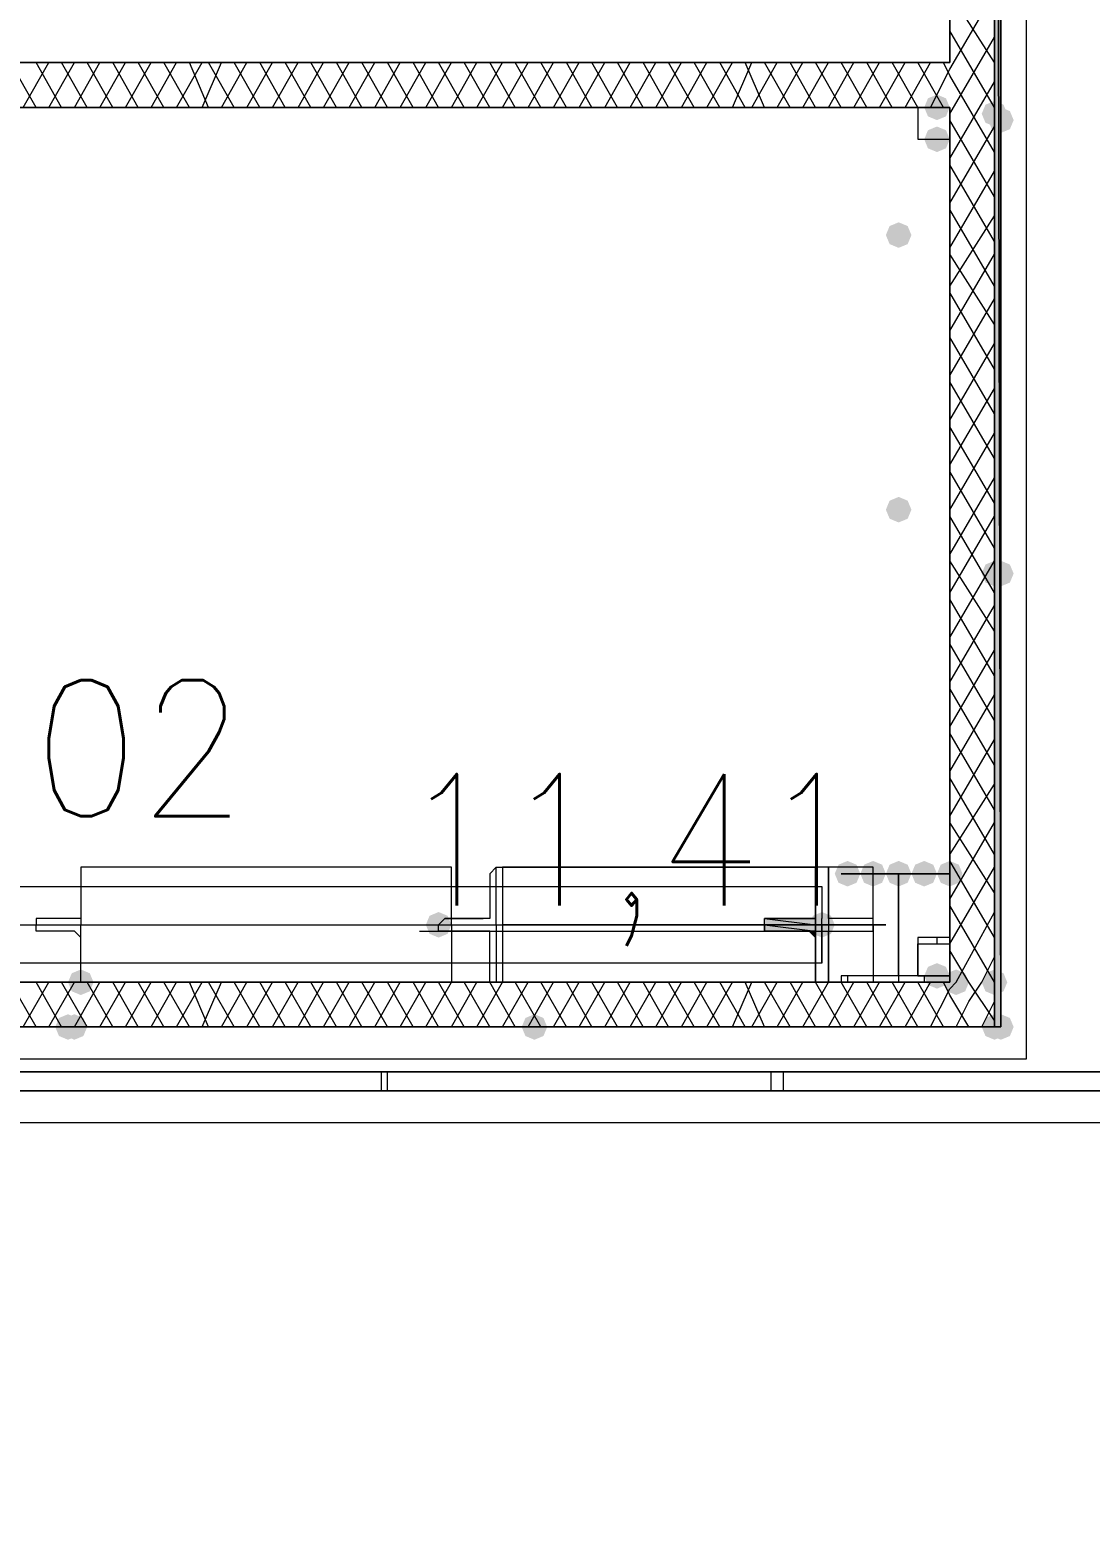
# Model space of a CAD drawing. Header units: millimetres. Extents: x 0 to 420, y 0 to 297.
# Drawn here: x 380.11 to 387.14, y 102.02 to 111.85 of the extents above; entities that cross this region are included whole.
import ezdxf

# ---------------------------------------------------------------- set-up
doc = ezdxf.new("R2010")
doc.units = ezdxf.units.MM
doc.styles.get("Standard").update_dxf_attribs({"font": 'STANDARD'})

msp = doc.modelspace()

# ---------------------------------------------------------------- hatches: boundary and pattern name
h = msp.add_hatch(color=7)
h.paths.add_polyline_path([(386.545667, 123.274667), (386.503333, 123.274667), (386.545667, 105.240667)], flags=0)
h.paths.add_polyline_path([(386.503333, 123.274667), (386.545667, 105.240667), (386.503333, 105.240667)], flags=0)
for color, points in [(7, [(386.207, 111.336667), (386.182129, 111.276871), (386.122333, 111.252), (386.062538, 111.276871), (386.037667, 111.336667), (386.062537, 111.396462), (386.122333, 111.421333), (386.182129, 111.396463)]), (254, [(386.588, 111.294333), (386.563129, 111.234537), (386.503333, 111.209667), (386.443537, 111.234537), (386.418667, 111.294333), (386.443537, 111.354129), (386.503333, 111.379), (386.563129, 111.354129)]), (254, [(386.630333, 111.252), (386.605462, 111.192204), (386.545667, 111.167333), (386.485871, 111.192204), (386.461, 111.252), (386.485871, 111.311796), (386.545667, 111.336667), (386.605462, 111.311796)]), (7, [(386.207, 111.125), (386.182129, 111.065204), (386.122333, 111.040333), (386.062538, 111.065204), (386.037667, 111.125), (386.062537, 111.184796), (386.122333, 111.209667), (386.182129, 111.184796)]), (7, [(385.953, 110.49), (385.928129, 110.430204), (385.868333, 110.405333), (385.808538, 110.430204), (385.783667, 110.49), (385.808537, 110.549796), (385.868333, 110.574667), (385.928129, 110.549796)]), (7, [(385.953, 108.669667), (385.928129, 108.609871), (385.868333, 108.585), (385.808538, 108.609871), (385.783667, 108.669667), (385.808537, 108.729462), (385.868333, 108.754333), (385.928129, 108.729463)]), (254, [(386.588, 108.246333), (386.563129, 108.186537), (386.503333, 108.161667), (386.443537, 108.186537), (386.418667, 108.246333), (386.443537, 108.306129), (386.503333, 108.331), (386.563129, 108.306129)]), (254, [(386.630333, 108.246333), (386.605462, 108.186537), (386.545667, 108.161667), (386.485871, 108.186537), (386.461, 108.246333), (386.485871, 108.306129), (386.545667, 108.331), (386.605462, 108.306129)]), (7, [(385.614333, 106.256667), (385.589462, 106.196871), (385.529667, 106.172), (385.469871, 106.196871), (385.445, 106.256667), (385.469871, 106.316462), (385.529667, 106.341333), (385.589462, 106.316463)]), (7, [(385.614333, 106.256667), (385.589462, 106.196871), (385.529667, 106.172), (385.469871, 106.196871), (385.445, 106.256667), (385.469871, 106.316462), (385.529667, 106.341333), (385.589462, 106.316463)]), (7, [(385.783667, 106.256667), (385.758796, 106.196871), (385.699, 106.172), (385.639204, 106.196871), (385.614333, 106.256667), (385.639204, 106.316462), (385.699, 106.341333), (385.758796, 106.316463)]), (7, [(385.783667, 106.256667), (385.758796, 106.196871), (385.699, 106.172), (385.639204, 106.196871), (385.614333, 106.256667), (385.639204, 106.316462), (385.699, 106.341333), (385.758796, 106.316463)]), (7, [(385.953, 106.256667), (385.928129, 106.196871), (385.868333, 106.172), (385.808538, 106.196871), (385.783667, 106.256667), (385.808537, 106.316462), (385.868333, 106.341333), (385.928129, 106.316463)]), (7, [(386.122333, 106.256667), (386.097462, 106.196871), (386.037667, 106.172), (385.977871, 106.196871), (385.953, 106.256667), (385.977871, 106.316462), (386.037667, 106.341333), (386.097462, 106.316463)]), (7, [(386.122333, 106.256667), (386.097462, 106.196871), (386.037667, 106.172), (385.977871, 106.196871), (385.953, 106.256667), (385.977871, 106.316462), (386.037667, 106.341333), (386.097462, 106.316463)]), (7, [(386.291667, 106.256667), (386.266796, 106.196871), (386.207, 106.172), (386.147204, 106.196871), (386.122333, 106.256667), (386.147204, 106.316462), (386.207, 106.341333), (386.266796, 106.316463)]), (7, [(386.291667, 106.256667), (386.266796, 106.196871), (386.207, 106.172), (386.147204, 106.196871), (386.122333, 106.256667), (386.147204, 106.316462), (386.207, 106.341333), (386.266796, 106.316463)]), (7, [(382.905, 105.918), (382.880129, 105.858204), (382.820333, 105.833333), (382.760538, 105.858204), (382.735667, 105.918), (382.760537, 105.977796), (382.820333, 106.002667), (382.880129, 105.977796)]), (98, [(384.979333, 105.960333), (385.021667, 105.960333)]), (7, [(385.445, 105.918), (385.420129, 105.858204), (385.360333, 105.833333), (385.300538, 105.858204), (385.275667, 105.918), (385.300537, 105.977796), (385.360333, 106.002667), (385.420129, 105.977796)]), (7, [(385.445, 105.918), (385.420129, 105.858204), (385.360333, 105.833333), (385.300538, 105.858204), (385.275667, 105.918), (385.300537, 105.977796), (385.360333, 106.002667), (385.420129, 105.977796)]), (98, [(385.318, 105.960333), (385.275667, 105.960333)]), (98, [(384.979333, 105.875667), (385.021667, 105.875667)]), (7, [(386.207, 105.579333), (386.182129, 105.519537), (386.122333, 105.494667), (386.062538, 105.519537), (386.037667, 105.579333), (386.062537, 105.639129), (386.122333, 105.664), (386.182129, 105.639129)]), (7, [(380.534333, 105.537), (380.509462, 105.477204), (380.449667, 105.452333), (380.389871, 105.477204), (380.365, 105.537), (380.389871, 105.596796), (380.449667, 105.621667), (380.509462, 105.596796)]), (7, [(386.334, 105.537), (386.309129, 105.477204), (386.249333, 105.452333), (386.189537, 105.477204), (386.164667, 105.537), (386.189537, 105.596796), (386.249333, 105.621667), (386.309129, 105.596796)]), (7, [(386.588, 105.537), (386.563129, 105.477204), (386.503333, 105.452333), (386.443537, 105.477204), (386.418667, 105.537), (386.443537, 105.596796), (386.503333, 105.621667), (386.563129, 105.596796)]), (254, [(380.449667, 105.240667), (380.424796, 105.180871), (380.365, 105.156), (380.305204, 105.180871), (380.280333, 105.240667), (380.305204, 105.300462), (380.365, 105.325333), (380.424796, 105.300463)]), (254, [(380.492, 105.240667), (380.467129, 105.180871), (380.407333, 105.156), (380.347538, 105.180871), (380.322667, 105.240667), (380.347537, 105.300462), (380.407333, 105.325333), (380.467129, 105.300463)]), (254, [(383.54, 105.240667), (383.515129, 105.180871), (383.455333, 105.156), (383.395538, 105.180871), (383.370667, 105.240667), (383.395537, 105.300462), (383.455333, 105.325333), (383.515129, 105.300463)]), (254, [(383.54, 105.240667), (383.515129, 105.180871), (383.455333, 105.156), (383.395538, 105.180871), (383.370667, 105.240667), (383.395537, 105.300462), (383.455333, 105.325333), (383.515129, 105.300463)]), (254, [(386.588, 105.240667), (386.563129, 105.180871), (386.503333, 105.156), (386.443537, 105.180871), (386.418667, 105.240667), (386.443537, 105.300462), (386.503333, 105.325333), (386.563129, 105.300463)]), (254, [(386.588, 105.240667), (386.563129, 105.180871), (386.503333, 105.156), (386.443537, 105.180871), (386.418667, 105.240667), (386.443537, 105.300462), (386.503333, 105.325333), (386.563129, 105.300463)]), (254, [(386.588, 105.240667), (386.563129, 105.180871), (386.503333, 105.156), (386.443537, 105.180871), (386.418667, 105.240667), (386.443537, 105.300462), (386.503333, 105.325333), (386.563129, 105.300463)]), (254, [(386.588, 105.240667), (386.563129, 105.180871), (386.503333, 105.156), (386.443537, 105.180871), (386.418667, 105.240667), (386.443537, 105.300462), (386.503333, 105.325333), (386.563129, 105.300463)]), (254, [(386.630333, 105.240667), (386.605462, 105.180871), (386.545667, 105.156), (386.485871, 105.180871), (386.461, 105.240667), (386.485871, 105.300462), (386.545667, 105.325333), (386.605462, 105.300463)]), (254, [(386.630333, 105.240667), (386.605462, 105.180871), (386.545667, 105.156), (386.485871, 105.180871), (386.461, 105.240667), (386.485871, 105.300462), (386.545667, 105.325333), (386.605462, 105.300463)]), (254, [(386.630333, 105.240667), (386.605462, 105.180871), (386.545667, 105.156), (386.485871, 105.180871), (386.461, 105.240667), (386.485871, 105.300462), (386.545667, 105.325333), (386.605462, 105.300463)]), (254, [(386.630333, 105.240667), (386.605462, 105.180871), (386.545667, 105.156), (386.485871, 105.180871), (386.461, 105.240667), (386.485871, 105.300462), (386.545667, 105.325333), (386.605462, 105.300463)]), (7, [(386.630333, 105.240667), (386.605462, 105.180871), (386.545667, 105.156), (386.485871, 105.180871), (386.461, 105.240667), (386.485871, 105.300462), (386.545667, 105.325333), (386.605462, 105.300463)]), (7, [(386.630333, 105.240667), (386.605462, 105.180871), (386.545667, 105.156), (386.485871, 105.180871), (386.461, 105.240667), (386.485871, 105.300462), (386.545667, 105.325333), (386.605462, 105.300463)]), (7, [(386.503333, 105.240667), (386.545667, 105.240667)]), (7, [(386.503333, 105.240667), (386.545667, 105.240667)])]:
    msp.add_hatch(color=color).paths.add_polyline_path(points, flags=0)
h = msp.add_hatch(color=98)
h.paths.add_polyline_path([(385.318, 106.299), (385.318, 106.256667)], flags=0)
h.paths.add_polyline_path([(385.318, 106.256667), (385.318, 106.299)], flags=0)
h = msp.add_hatch(color=98)
h.paths.add_polyline_path([(385.318, 106.256667), (385.318, 106.045)], flags=0)
h.paths.add_polyline_path([(385.318, 106.045), (385.318, 106.256667)], flags=0)
h = msp.add_hatch(color=98)
h.paths.add_polyline_path([(384.979333, 105.960333), (385.021667, 105.960333)], flags=0)
h.paths.add_polyline_path([(385.021667, 105.960333), (384.979333, 105.960333)], flags=0)
h = msp.add_hatch(color=98)
h.paths.add_polyline_path([(384.979333, 105.960333), (385.318, 105.960333)], flags=0)
h.paths.add_polyline_path([(385.318, 105.960333), (384.979333, 105.960333)], flags=0)
h = msp.add_hatch(color=98)
h.paths.add_polyline_path([(385.318, 105.960333), (384.979333, 105.960333), (385.318, 105.918)], flags=0)
h.paths.add_polyline_path([(384.979333, 105.960333), (385.318, 105.918), (384.979333, 105.918)], flags=0)
h.paths.add_polyline_path([(385.318, 105.918), (384.979333, 105.918)], flags=0)
h.paths.add_polyline_path([(384.979333, 105.918), (385.318, 105.918)], flags=0)
h.paths.add_polyline_path([(385.318, 105.918), (384.979333, 105.918)], flags=0)
h.paths.add_polyline_path([(385.318, 105.918), (384.979333, 105.918)], flags=0)
h.paths.add_polyline_path([(384.979333, 105.918), (385.318, 105.918)], flags=0)
h.paths.add_polyline_path([(385.318, 105.918), (384.979333, 105.918)], flags=0)
h.paths.add_polyline_path([(385.318, 105.918), (384.979333, 105.918)], flags=0)
h.paths.add_polyline_path([(384.979333, 105.918), (385.318, 105.918)], flags=0)
h.paths.add_polyline_path([(385.318, 105.918), (384.979333, 105.918)], flags=0)
h.paths.add_polyline_path([(385.318, 105.918), (384.979333, 105.918)], flags=0)
h = msp.add_hatch(color=98)
h.paths.add_polyline_path([(385.318, 105.960333), (385.275667, 105.960333)], flags=0)
h.paths.add_polyline_path([(385.275667, 105.960333), (385.318, 105.960333)], flags=0)
h.paths.add_polyline_path([(385.318, 105.960333), (385.275667, 105.960333)], flags=0)
h.paths.add_polyline_path([(385.318, 105.960333), (385.275667, 105.960333), (385.021667, 105.960333)], flags=0)
h = msp.add_hatch(color=98)
h.paths.add_polyline_path([(385.318, 106.045), (385.318, 105.960333)], flags=0)
h.paths.add_polyline_path([(385.318, 105.960333), (385.318, 106.045)], flags=0)
h = msp.add_hatch(color=98)
h.paths.add_polyline_path([(385.318, 105.918), (384.979333, 105.918), (385.318, 105.875667)], flags=0)
h.paths.add_polyline_path([(384.979333, 105.918), (385.318, 105.875667), (384.979333, 105.875667)], flags=0)
h.paths.add_polyline_path([(385.318, 105.875667), (384.979333, 105.875667)], flags=0)
h.paths.add_polyline_path([(384.979333, 105.875667), (385.318, 105.875667)], flags=0)
h.paths.add_polyline_path([(385.318, 105.875667), (384.979333, 105.875667)], flags=0)
h.paths.add_polyline_path([(385.318, 105.875667), (384.979333, 105.875667)], flags=0)
h.paths.add_polyline_path([(384.979333, 105.875667), (385.318, 105.875667)], flags=0)
h.paths.add_polyline_path([(385.318, 105.875667), (384.979333, 105.875667)], flags=0)
h.paths.add_polyline_path([(385.318, 105.875667), (384.979333, 105.875667)], flags=0)
h.paths.add_polyline_path([(384.979333, 105.875667), (385.318, 105.875667)], flags=0)
h.paths.add_polyline_path([(385.318, 105.875667), (384.979333, 105.875667)], flags=0)
h.paths.add_polyline_path([(385.318, 105.875667), (384.979333, 105.875667)], flags=0)
h = msp.add_hatch(color=98)
h.paths.add_polyline_path([(384.979333, 105.875667), (385.021667, 105.875667)], flags=0)
h.paths.add_polyline_path([(385.021667, 105.875667), (384.979333, 105.875667)], flags=0)
h = msp.add_hatch(color=98)
h.paths.add_polyline_path([(385.318, 105.875667), (385.021667, 105.875667)], flags=0)
h.paths.add_polyline_path([(385.021667, 105.875667), (385.318, 105.875667), (385.275667, 105.875667)], flags=0)
h = msp.add_hatch(color=98)
h.paths.add_polyline_path([(385.275667, 105.875667), (385.318, 105.875667)], flags=0)
h.paths.add_polyline_path([(385.318, 105.875667), (385.275667, 105.875667)], flags=0)
h.paths.add_polyline_path([(385.318, 105.875667), (385.275667, 105.875667)], flags=0)
h.paths.add_polyline_path([(385.275667, 105.875667), (385.318, 105.875667)], flags=0)
h.paths.add_polyline_path([(385.318, 105.875667), (385.275667, 105.875667)], flags=0)
h.paths.add_polyline_path([(385.318, 105.875667), (385.275667, 105.875667)], flags=0)
h = msp.add_hatch(color=98)
h.paths.add_polyline_path([(385.318, 105.833333), (385.275667, 105.875667)], flags=0)
h.paths.add_polyline_path([(385.318, 105.833333), (385.275667, 105.875667), (385.318, 105.875667)], flags=0)
h = msp.add_hatch(color=98)
h.paths.add_polyline_path([(385.318, 105.833333), (385.318, 105.791)], flags=0)
h.paths.add_polyline_path([(385.318, 105.791), (385.318, 105.833333)], flags=0)
h = msp.add_hatch(color=98)
h.paths.add_polyline_path([(385.318, 105.791), (385.318, 105.537)], flags=0)
h.paths.add_polyline_path([(385.318, 105.537), (385.318, 105.791)], flags=0)
h = msp.add_hatch(color=7)
h.paths.add_polyline_path([(374.269, 105.240667), (386.503333, 105.240667)], flags=0)
h.paths.add_polyline_path([(386.503333, 105.240667), (374.269, 105.240667)], flags=0)

# ---------------------------------------------------------------- linework, layer by layer
at = {"color": 7, "lineweight": 0}
for points in [[(100.922667, 105.029), (386.715, 105.029), (386.715, 222.715667), (100.922667, 222.715667)], [(364.49, 140.038667), (357.039333, 140.038667), (357.039333, 105.537), (369.697, 105.537), (369.697, 111.633), (386.207, 111.633), (386.207, 122.936), (386.207, 140.038667)], [(386.545667, 123.274667), (386.503333, 123.274667), (386.545667, 105.240667)], [(386.503333, 123.274667), (386.545667, 105.240667), (386.503333, 105.240667)], [(385.995333, 111.125), (386.207, 111.125), (386.207, 111.336667), (385.995333, 111.336667), (385.995333, 111.125), (386.207, 111.125), (386.207, 111.336667), (385.995333, 111.336667)], [(382.905, 106.299), (380.449667, 106.299), (380.449667, 105.918), (382.905, 105.918)], [(386.207, 106.256667), (385.487333, 106.256667), (385.868333, 106.256667), (385.868333, 105.579333), (385.487333, 105.579333), (385.487333, 105.537), (386.207, 105.537), (386.207, 105.579333), (385.868333, 105.579333), (385.868333, 106.256667)], [(386.207, 106.256667), (385.487333, 106.256667), (385.868333, 106.256667), (385.868333, 105.579333), (385.487333, 105.579333), (385.487333, 105.537), (386.207, 105.537), (386.207, 105.579333), (385.868333, 105.579333), (385.868333, 106.256667)], [(382.905, 105.537), (380.449667, 105.537), (380.449667, 105.918), (382.905, 105.918)], [(385.064, 105.918), (385.783667, 105.918)], [(386.207, 105.833333), (385.995333, 105.833333), (385.995333, 105.579333), (386.207, 105.579333)], [(386.207, 105.791), (386.207, 105.579333), (385.995333, 105.579333), (385.995333, 105.791)], [(374.269, 105.240667), (386.503333, 105.240667)], [(386.503333, 105.240667), (374.269, 105.240667)], [(386.503333, 105.240667), (386.545667, 105.240667)], [(386.503333, 105.240667), (386.545667, 105.240667)], [(374.65, 104.944333), (400.727333, 104.944333), (400.727333, 104.817333), (374.65, 104.817333), (374.65, 104.944333), (400.727333, 104.944333), (400.727333, 104.817333), (374.65, 104.817333), (374.65, 104.944333), (400.727333, 104.944333), (400.727333, 104.817333), (374.65, 104.817333), (374.65, 104.944333), (400.727333, 104.944333), (400.727333, 104.817333), (374.65, 104.817333), (374.65, 104.944333), (374.65, 104.817333), (400.727333, 104.817333), (400.727333, 104.944333)], [(382.439333, 104.944333), (382.439333, 104.817333), (382.481667, 104.817333), (382.481667, 104.944333)], [(385.021667, 104.944333), (385.021667, 104.817333), (385.106333, 104.817333), (385.106333, 104.944333)], [(374.65, 104.732667), (374.65, 104.817333), (400.727333, 104.817333), (400.727333, 104.605667), (374.65, 104.605667)]]:
    msp.add_lwpolyline(points, close=True, dxfattribs=at)
for points in [[(386.503333, 105.537), (386.503333, 160.528)], [(386.207, 140.038667), (386.207, 111.633)], [(386.545667, 105.240667), (386.545667, 123.274667), (386.545667, 105.240667), (386.503333, 123.274667)], [(386.503333, 123.274667), (386.503333, 105.240667)], [(386.545667, 105.240667), (386.545667, 123.274667), (386.503333, 123.274667)], [(386.503333, 123.274667), (386.503333, 105.240667)], [(386.545667, 105.240667), (386.545667, 123.274667), (386.503333, 123.274667)], [(386.207, 111.590667), (386.503333, 112.098667)], [(386.503333, 111.633), (386.207, 112.098667)], [(386.503333, 111.336667), (386.207, 111.844667)], [(386.207, 111.294333), (386.503333, 111.802333)], [(386.207, 111.633), (369.697, 111.633)], [(380.153333, 111.336667), (379.984, 111.633)], [(380.068667, 111.336667), (380.238, 111.633)], [(380.322667, 111.336667), (380.153333, 111.633)], [(380.238, 111.336667), (380.407333, 111.633)], [(380.492, 111.336667), (380.322667, 111.633)], [(380.407333, 111.336667), (380.576667, 111.633)], [(380.661333, 111.336667), (380.492, 111.633)], [(380.576667, 111.336667), (380.746, 111.633)], [(380.830667, 111.336667), (380.661333, 111.633)], [(380.746, 111.336667), (380.915333, 111.633)], [(381, 111.336667), (380.830667, 111.633)], [(380.915333, 111.336667), (381.084667, 111.633)], [(381.169333, 111.336667), (381, 111.633)], [(381.084667, 111.336667), (381.254, 111.633)], [(381.296333, 111.336667), (381.169333, 111.633)], [(381.254, 111.336667), (381.381, 111.633)], [(381.465667, 111.336667), (381.296333, 111.633)], [(381.381, 111.336667), (381.550333, 111.633)], [(381.635, 111.336667), (381.465667, 111.633)], [(381.550333, 111.336667), (381.719667, 111.633)], [(381.804333, 111.336667), (381.635, 111.633)], [(381.719667, 111.336667), (381.889, 111.633)], [(381.973667, 111.336667), (381.804333, 111.633)], [(381.889, 111.336667), (382.058333, 111.633)], [(382.143, 111.336667), (381.973667, 111.633)], [(382.058333, 111.336667), (382.227667, 111.633)], [(382.312333, 111.336667), (382.143, 111.633)], [(382.227667, 111.336667), (382.397, 111.633)], [(382.481667, 111.336667), (382.312333, 111.633)], [(382.397, 111.336667), (382.566333, 111.633)], [(382.651, 111.336667), (382.481667, 111.633)], [(382.566333, 111.336667), (382.735667, 111.633)], [(382.820333, 111.336667), (382.651, 111.633)], [(382.735667, 111.336667), (382.905, 111.633)], [(382.989667, 111.336667), (382.820333, 111.633)], [(382.905, 111.336667), (383.074333, 111.633)], [(383.159, 111.336667), (382.989667, 111.633)], [(383.074333, 111.336667), (383.243667, 111.633)], [(383.328333, 111.336667), (383.159, 111.633)], [(383.243667, 111.336667), (383.413, 111.633)], [(383.497667, 111.336667), (383.328333, 111.633)], [(383.413, 111.336667), (383.582333, 111.633)], [(383.667, 111.336667), (383.497667, 111.633)], [(383.582333, 111.336667), (383.751667, 111.633)], [(383.836333, 111.336667), (383.667, 111.633)], [(383.751667, 111.336667), (383.921, 111.633)], [(384.005667, 111.336667), (383.836333, 111.633)], [(383.921, 111.336667), (384.090333, 111.633)], [(384.175, 111.336667), (384.005667, 111.633)], [(384.090333, 111.336667), (384.259667, 111.633)], [(384.344333, 111.336667), (384.175, 111.633)], [(384.259667, 111.336667), (384.429, 111.633)], [(384.513667, 111.336667), (384.344333, 111.633)], [(384.429, 111.336667), (384.598333, 111.633)], [(384.683, 111.336667), (384.513667, 111.633)], [(384.598333, 111.336667), (384.767667, 111.633)], [(384.852333, 111.336667), (384.683, 111.633)], [(384.767667, 111.336667), (384.894667, 111.633)], [(384.979333, 111.336667), (384.852333, 111.633)], [(384.894667, 111.336667), (385.064, 111.633)], [(385.148667, 111.336667), (384.979333, 111.633)], [(385.064, 111.336667), (385.233333, 111.633)], [(385.318, 111.336667), (385.148667, 111.633)], [(385.233333, 111.336667), (385.402667, 111.633)], [(385.487333, 111.336667), (385.318, 111.633)], [(385.402667, 111.336667), (385.572, 111.633)], [(385.656667, 111.336667), (385.487333, 111.633)], [(385.572, 111.336667), (385.741333, 111.633)], [(385.826, 111.336667), (385.656667, 111.633)], [(385.741333, 111.336667), (385.910667, 111.633)], [(385.995333, 111.336667), (385.826, 111.633)], [(385.910667, 111.336667), (386.08, 111.633)], [(386.164667, 111.336667), (385.995333, 111.633)], [(386.08, 111.336667), (386.207, 111.590667)], [(386.207, 111.548333), (386.164667, 111.633)], [(386.503333, 111.040333), (386.207, 111.548333)], [(386.207, 110.998), (386.503333, 111.506)], [(369.697, 111.336667), (386.207, 111.336667)], [(386.207, 111.336667), (386.207, 105.537)], [(386.503333, 110.744), (386.207, 111.252)], [(386.207, 110.701667), (386.503333, 111.209667)], [(386.503333, 110.447667), (386.207, 110.955667)], [(386.207, 110.405333), (386.503333, 110.913333)], [(386.503333, 110.151333), (386.207, 110.659333)], [(386.207, 110.151333), (386.503333, 110.617)], [(386.207, 109.855), (386.503333, 110.363)], [(386.503333, 109.897333), (386.207, 110.363)], [(386.503333, 109.601), (386.207, 110.109)], [(386.207, 109.558667), (386.503333, 110.066667)], [(386.503333, 109.304667), (386.207, 109.812667)], [(386.207, 109.262333), (386.503333, 109.770333)], [(386.503333, 109.008333), (386.207, 109.516333)], [(386.207, 108.966), (386.503333, 109.474)], [(386.503333, 108.712), (386.207, 109.22)], [(386.207, 108.669667), (386.503333, 109.177667)], [(386.503333, 108.415667), (386.207, 108.923667)], [(386.207, 108.373333), (386.503333, 108.881333)], [(386.207, 108.119333), (386.503333, 108.627333)], [(386.503333, 108.119333), (386.207, 108.627333)], [(386.207, 107.823), (386.503333, 108.331)], [(386.503333, 107.865333), (386.207, 108.331)], [(386.503333, 107.569), (386.207, 108.077)], [(386.207, 107.526667), (386.503333, 108.034667)], [(386.503333, 107.272667), (386.207, 107.780667)], [(386.207, 107.230333), (386.503333, 107.738333)], [(386.503333, 106.976333), (386.207, 107.484333)], [(386.207, 106.934), (386.503333, 107.442)], [(386.503333, 106.68), (386.207, 107.188)], [(386.207, 106.637667), (386.503333, 107.145667)], [(386.503333, 106.383667), (386.207, 106.891667)], [(386.207, 106.383667), (386.503333, 106.849333)], [(386.207, 106.087333), (386.503333, 106.595333)], [(386.503333, 106.129667), (386.207, 106.595333)], [(380.449667, 106.256667), (380.449667, 105.960333), (380.407333, 105.960333), (380.153333, 105.960333), (380.153333, 105.918)], [(380.449667, 106.299), (380.449667, 106.256667)], [(383.201333, 106.299), (383.159, 106.256667)], [(383.159, 106.256667), (383.159, 105.960333)], [(383.201333, 105.918), (383.201333, 106.299), (385.318, 106.299)], [(385.402667, 106.299), (383.243667, 106.299), (383.243667, 105.918), (385.402667, 105.918), (385.699, 105.918), (385.699, 105.960333), (385.445, 105.960333), (385.402667, 105.960333), (385.402667, 106.256667), (385.402667, 106.299), (385.402667, 105.918)], [(385.318, 105.918), (385.699, 105.918), (385.699, 106.299), (385.318, 106.299)], [(385.868333, 106.256667), (385.868333, 105.537)], [(385.868333, 106.256667), (385.868333, 105.537)], [(386.503333, 105.833333), (386.207, 106.341333)], [(386.207, 105.791), (386.503333, 106.299)], [(374.777, 105.918), (374.777, 105.960333), (374.777, 106.129667), (374.777, 106.172), (385.360333, 106.172), (385.360333, 106.129667), (385.360333, 105.960333)], [(374.777, 105.918), (385.360333, 105.918), (385.360333, 105.960333)], [(383.159, 105.960333), (383.116667, 105.960333), (382.862667, 105.960333), (382.820333, 105.918), (383.201333, 105.918)], [(382.862667, 105.960333), (383.116667, 105.960333)], [(384.979333, 105.960333), (385.275667, 105.960333)], [(386.503333, 105.537), (386.207, 106.045)], [(386.249333, 105.537), (386.503333, 106.002667)], [(374.777, 105.918), (385.360333, 105.918)], [(385.360333, 105.664), (385.360333, 105.918), (385.360333, 105.833333), (385.360333, 105.664), (374.777, 105.664), (374.777, 105.918), (385.360333, 105.918)], [(380.153333, 105.918), (380.449667, 105.918)], [(380.153333, 105.918), (380.449667, 105.918)], [(380.449667, 105.537), (380.449667, 105.833333), (380.407333, 105.875667), (380.153333, 105.875667), (380.153333, 105.918)], [(382.693333, 105.875667), (385.614333, 105.875667)], [(382.820333, 105.918), (383.201333, 105.918)], [(382.820333, 105.875667), (382.820333, 105.918)], [(383.159, 105.875667), (383.116667, 105.875667), (382.862667, 105.875667), (382.820333, 105.875667)], [(382.862667, 105.875667), (383.116667, 105.875667)], [(383.159, 105.537), (383.159, 105.833333), (383.159, 105.875667)], [(383.201333, 105.918), (385.318, 105.918)], [(383.201333, 105.918), (385.318, 105.918)], [(383.201333, 105.918), (383.201333, 105.537), (385.318, 105.537)], [(385.402667, 105.918), (385.402667, 105.537), (385.402667, 105.833333), (385.402667, 105.875667), (385.445, 105.875667), (385.699, 105.875667), (385.699, 105.918), (385.402667, 105.918), (383.243667, 105.918), (383.243667, 105.537), (385.402667, 105.537)], [(384.979333, 105.875667), (385.275667, 105.875667)], [(385.318, 105.918), (385.699, 105.918), (385.699, 105.537), (385.318, 105.537)], [(385.360333, 105.875667), (385.360333, 105.918)], [(386.122333, 105.833333), (386.122333, 105.791)], [(386.334, 105.537), (386.207, 105.748667)], [(386.418667, 105.537), (386.503333, 105.706333)], [(385.529667, 105.579333), (385.529667, 105.537)], [(385.529667, 105.579333), (385.529667, 105.537)], [(385.699, 105.579333), (385.699, 105.537)], [(385.699, 105.579333), (385.699, 105.537)], [(386.037667, 105.579333), (386.037667, 105.537)], [(386.037667, 105.579333), (386.037667, 105.537)], [(386.207, 105.579333), (386.207, 105.537)], [(386.207, 105.579333), (386.207, 105.537)], [(386.207, 105.537), (373.676333, 105.537)], [(380.153333, 105.240667), (379.984, 105.537)], [(380.068667, 105.240667), (380.238, 105.537)], [(380.322667, 105.240667), (380.153333, 105.537)], [(380.238, 105.240667), (380.407333, 105.537)], [(380.492, 105.240667), (380.322667, 105.537)], [(380.407333, 105.240667), (380.576667, 105.537)], [(380.661333, 105.240667), (380.492, 105.537)], [(380.576667, 105.240667), (380.746, 105.537)], [(380.830667, 105.240667), (380.661333, 105.537)], [(380.746, 105.240667), (380.915333, 105.537)], [(381, 105.240667), (380.830667, 105.537)], [(380.915333, 105.240667), (381.084667, 105.537)], [(381.169333, 105.240667), (381, 105.537)], [(381.084667, 105.240667), (381.254, 105.537)], [(381.296333, 105.240667), (381.169333, 105.537)], [(381.254, 105.240667), (381.381, 105.537)], [(381.465667, 105.240667), (381.296333, 105.537)], [(381.381, 105.240667), (381.550333, 105.537)], [(381.635, 105.240667), (381.465667, 105.537)], [(381.550333, 105.240667), (381.719667, 105.537)], [(381.804333, 105.240667), (381.635, 105.537)], [(381.719667, 105.240667), (381.889, 105.537)], [(381.973667, 105.240667), (381.804333, 105.537)], [(381.889, 105.240667), (382.058333, 105.537)], [(382.143, 105.240667), (381.973667, 105.537)], [(382.058333, 105.240667), (382.227667, 105.537)], [(382.312333, 105.240667), (382.143, 105.537)], [(382.227667, 105.240667), (382.397, 105.537)], [(382.481667, 105.240667), (382.312333, 105.537)], [(382.397, 105.240667), (382.566333, 105.537)], [(382.651, 105.240667), (382.481667, 105.537)], [(382.566333, 105.240667), (382.735667, 105.537)], [(382.820333, 105.240667), (382.651, 105.537)], [(382.735667, 105.240667), (382.905, 105.537)], [(382.989667, 105.240667), (382.820333, 105.537)], [(382.905, 105.240667), (383.074333, 105.537)], [(383.159, 105.240667), (382.989667, 105.537)], [(383.074333, 105.240667), (383.243667, 105.537)], [(383.328333, 105.240667), (383.159, 105.537)], [(383.201333, 105.537), (383.159, 105.537)], [(383.243667, 105.240667), (383.413, 105.537)], [(383.497667, 105.240667), (383.328333, 105.537)], [(383.413, 105.240667), (383.582333, 105.537)], [(383.667, 105.240667), (383.497667, 105.537)], [(383.582333, 105.240667), (383.751667, 105.537)], [(383.836333, 105.240667), (383.667, 105.537)], [(383.751667, 105.240667), (383.921, 105.537)], [(384.005667, 105.240667), (383.836333, 105.537)], [(383.921, 105.240667), (384.090333, 105.537)], [(384.175, 105.240667), (384.005667, 105.537)], [(384.090333, 105.240667), (384.259667, 105.537)], [(384.344333, 105.240667), (384.175, 105.537)], [(384.259667, 105.240667), (384.429, 105.537)], [(384.513667, 105.240667), (384.344333, 105.537)], [(384.429, 105.240667), (384.598333, 105.537)], [(384.683, 105.240667), (384.513667, 105.537)], [(384.598333, 105.240667), (384.767667, 105.537)], [(384.852333, 105.240667), (384.683, 105.537)], [(384.767667, 105.240667), (384.894667, 105.537)], [(384.979333, 105.240667), (384.852333, 105.537)], [(384.894667, 105.240667), (385.064, 105.537)], [(385.148667, 105.240667), (384.979333, 105.537)], [(385.064, 105.240667), (385.233333, 105.537)], [(385.318, 105.240667), (385.148667, 105.537)], [(385.233333, 105.240667), (385.402667, 105.537)], [(385.487333, 105.240667), (385.318, 105.537)], [(385.402667, 105.240667), (385.572, 105.537)], [(385.656667, 105.240667), (385.487333, 105.537)], [(385.572, 105.240667), (385.741333, 105.537)], [(385.826, 105.240667), (385.656667, 105.537)], [(385.741333, 105.240667), (385.910667, 105.537)], [(385.995333, 105.240667), (385.826, 105.537)], [(385.910667, 105.240667), (386.08, 105.537)], [(386.164667, 105.240667), (385.995333, 105.537)], [(386.08, 105.240667), (386.207, 105.494667)], [(386.207, 105.452333), (386.164667, 105.537)], [(386.207, 105.494667), (386.249333, 105.537)], [(386.334, 105.41), (386.418667, 105.537)], [(386.503333, 105.283), (386.334, 105.537)], [(386.503333, 105.240667), (386.503333, 105.537)], [(386.334, 105.240667), (386.207, 105.452333)], [(386.249333, 105.240667), (386.334, 105.41)], [(386.461, 105.325333), (386.503333, 105.41)], [(386.418667, 105.240667), (386.461, 105.325333)], [(386.503333, 105.240667), (386.503333, 105.283)], [(373.676333, 105.240667), (386.503333, 105.240667)], [(386.503333, 105.240667), (374.269, 105.240667), (386.503333, 105.240667), (374.269, 105.240667)], [(386.503333, 105.240667), (374.269, 105.240667), (386.545667, 105.240667)], [(386.503333, 105.240667), (374.269, 105.240667), (386.545667, 105.240667)], [(386.545667, 105.240667), (386.503333, 105.240667)], [(400.727333, 96.435333), (374.65, 96.435333), (374.65, 104.817333), (400.727333, 104.817333)], [(383.328333, 104.817333), (383.455333, 104.817333), (383.54, 104.817333)]]:
    msp.add_lwpolyline(points, dxfattribs=at)
at = {"color": 8, "lineweight": 0}
msp.add_lwpolyline([(369.697, 111.336667), (369.697, 105.537), (386.207, 105.537), (386.207, 111.336667)], close=True, dxfattribs=at)
at = {"color": 98, "lineweight": 0}
for points in [[(385.318, 106.299), (385.318, 105.918), (384.979333, 105.918), (385.318, 105.918), (385.318, 105.537)], [(384.979333, 105.918), (384.979333, 105.960333), (385.021667, 105.960333), (385.275667, 105.960333), (385.318, 105.960333), (385.318, 106.045), (385.318, 106.256667), (385.318, 106.299)], [(384.979333, 105.918), (384.979333, 105.875667), (385.021667, 105.875667), (385.275667, 105.875667), (385.318, 105.833333), (385.318, 105.791), (385.318, 105.537)]]:
    msp.add_lwpolyline(points, dxfattribs=at)
for points in [[(385.318, 106.299), (385.318, 106.256667)], [(385.318, 106.256667), (385.318, 106.299)], [(385.318, 106.256667), (385.318, 106.045)], [(385.318, 106.045), (385.318, 106.256667)], [(384.979333, 105.960333), (385.021667, 105.960333)], [(384.979333, 105.960333), (385.021667, 105.960333)], [(385.021667, 105.960333), (384.979333, 105.960333)], [(384.979333, 105.960333), (385.318, 105.960333)], [(385.318, 105.960333), (384.979333, 105.960333)], [(385.318, 105.960333), (384.979333, 105.960333), (385.318, 105.918)], [(384.979333, 105.960333), (385.318, 105.918), (384.979333, 105.918)], [(385.318, 105.960333), (385.275667, 105.960333), (385.021667, 105.960333)], [(385.318, 105.960333), (385.275667, 105.960333)], [(385.275667, 105.960333), (385.318, 105.960333)], [(385.318, 105.960333), (385.275667, 105.960333)], [(385.318, 105.960333), (385.275667, 105.960333)], [(385.275667, 105.960333), (385.318, 105.960333)], [(385.318, 105.960333), (385.275667, 105.960333)], [(385.275667, 105.960333), (385.318, 105.960333)], [(385.318, 105.960333), (385.275667, 105.960333)], [(385.318, 106.045), (385.318, 105.960333)], [(385.318, 105.960333), (385.318, 106.045)], [(385.318, 105.918), (384.979333, 105.918)], [(384.979333, 105.918), (385.318, 105.918)], [(385.318, 105.918), (384.979333, 105.918)], [(385.318, 105.918), (384.979333, 105.918)], [(384.979333, 105.918), (385.318, 105.918)], [(385.318, 105.918), (384.979333, 105.918)], [(385.318, 105.918), (384.979333, 105.918)], [(384.979333, 105.918), (385.318, 105.918)], [(385.318, 105.918), (384.979333, 105.918)], [(385.318, 105.918), (384.979333, 105.918)], [(385.318, 105.918), (384.979333, 105.918), (385.318, 105.875667)], [(384.979333, 105.918), (385.318, 105.875667), (384.979333, 105.875667)], [(385.318, 105.875667), (384.979333, 105.875667)], [(384.979333, 105.875667), (385.318, 105.875667)], [(385.318, 105.875667), (384.979333, 105.875667)], [(385.318, 105.875667), (384.979333, 105.875667)], [(384.979333, 105.875667), (385.318, 105.875667)], [(385.318, 105.875667), (384.979333, 105.875667)], [(385.318, 105.875667), (384.979333, 105.875667)], [(384.979333, 105.875667), (385.318, 105.875667)], [(385.318, 105.875667), (384.979333, 105.875667)], [(385.318, 105.875667), (384.979333, 105.875667)], [(384.979333, 105.875667), (385.021667, 105.875667)], [(384.979333, 105.875667), (385.021667, 105.875667)], [(385.021667, 105.875667), (384.979333, 105.875667)], [(385.318, 105.875667), (385.021667, 105.875667)], [(385.021667, 105.875667), (385.318, 105.875667), (385.275667, 105.875667)], [(385.275667, 105.875667), (385.318, 105.875667)], [(385.318, 105.875667), (385.275667, 105.875667)], [(385.318, 105.875667), (385.275667, 105.875667)], [(385.275667, 105.875667), (385.318, 105.875667)], [(385.318, 105.875667), (385.275667, 105.875667)], [(385.318, 105.875667), (385.275667, 105.875667)], [(385.318, 105.833333), (385.275667, 105.875667)], [(385.318, 105.833333), (385.275667, 105.875667), (385.318, 105.875667)], [(385.318, 105.833333), (385.318, 105.791)], [(385.318, 105.791), (385.318, 105.833333)], [(385.318, 105.791), (385.318, 105.537)], [(385.318, 105.537), (385.318, 105.791)]]:
    msp.add_lwpolyline(points, close=True, dxfattribs=at)

# ---------------------------------------------------------------- texts
at = {"color": 7, "attachment_point": 1}
for s, insert, char_height, width in [('1.8.102', (377.316986, 107.53923), 0.90157, 3.40593111), ('11,41', (382.566347, 106.917032), 0.872032, 2.27697244)]:
    msp.add_mtext(s, dxfattribs=dict(at, insert=insert, char_height=char_height, width=width))

doc.saveas('drawing.dxf')
